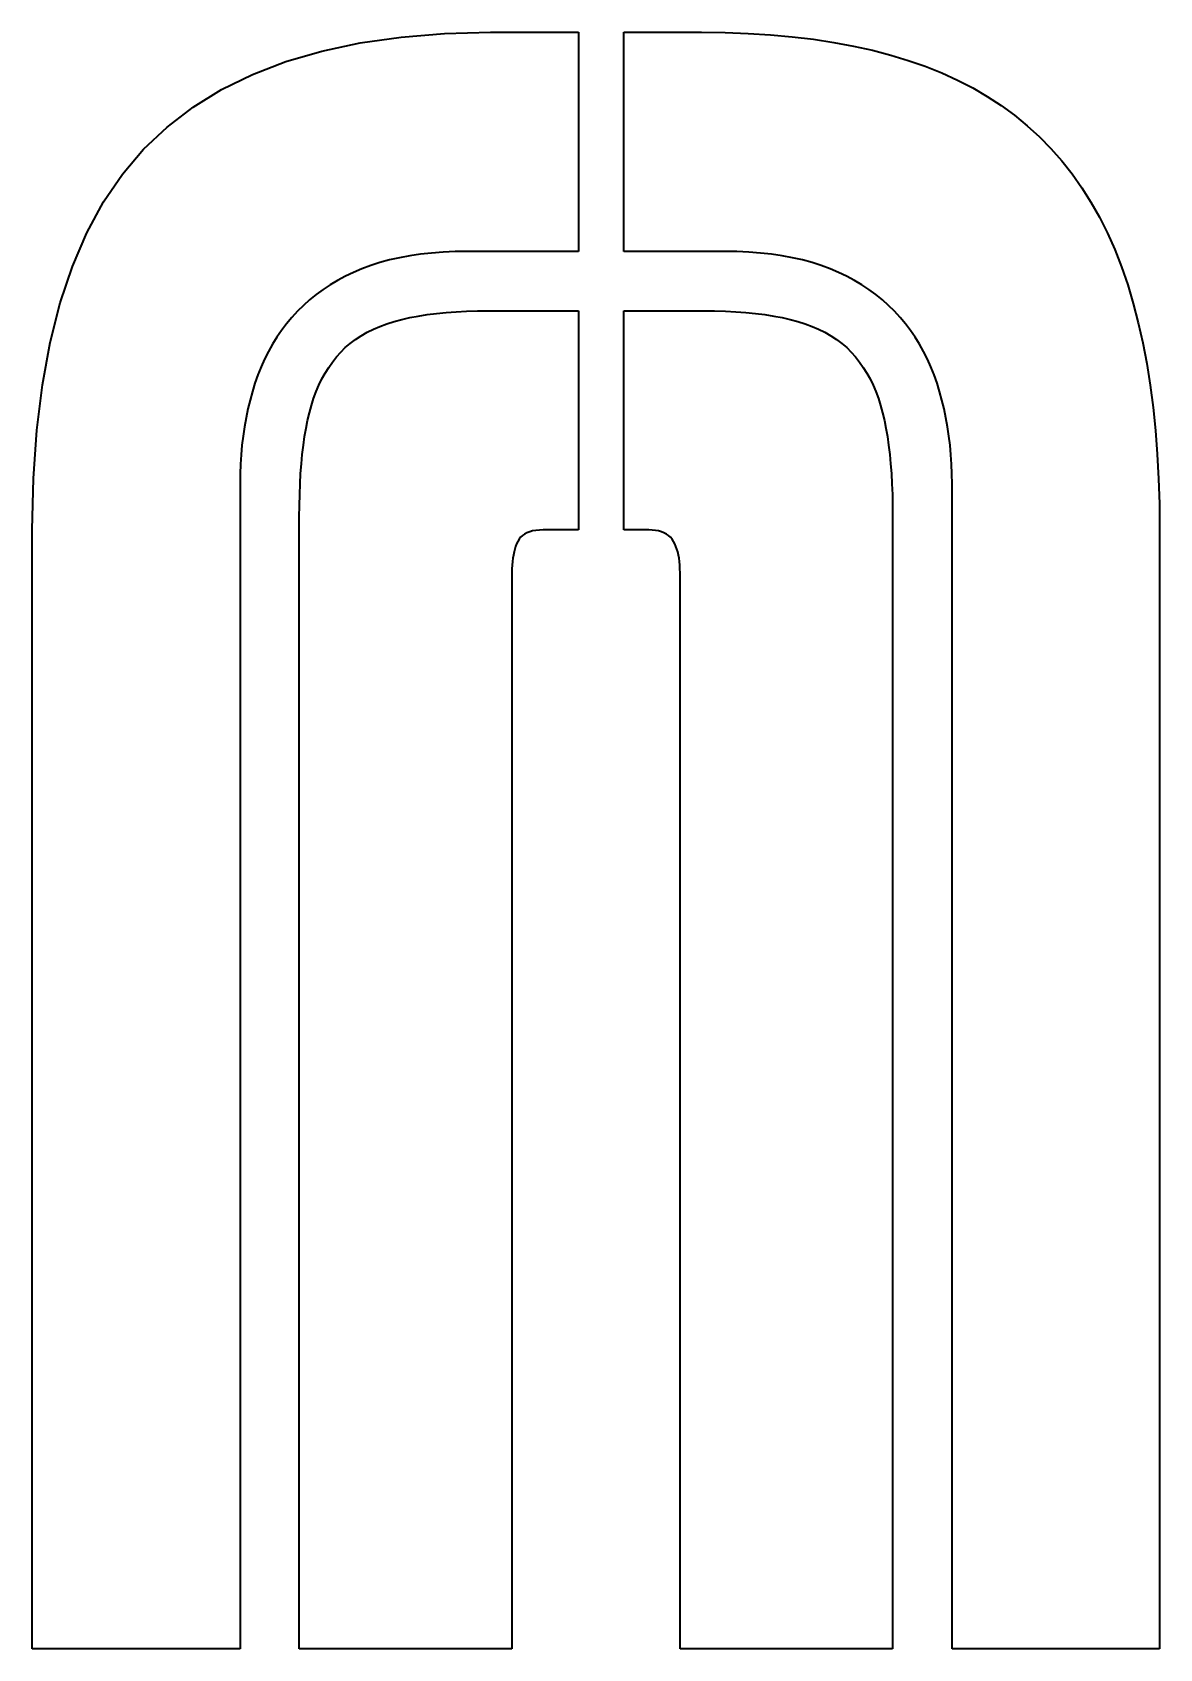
# Model space of a CAD drawing. Extents: x -138 to 979, y -42 to 1231.
# Drawn here: x 574.6 to 641.7, y 149.6 to 245.9 of the extents above; entities that cross this region are included whole.
import ezdxf

# ---------------------------------------------------------------- set-up
doc = ezdxf.new("R2010")
doc.units = 0

msp = doc.modelspace()

# ---------------------------------------------------------------- linework, layer by layer
at = {"color": 7, "lineweight": 35, "ltscale": 0.061496}
msp.add_line((594.146, 245.24), (596.581, 245.588), dxfattribs=at)
at = {"color": 7, "lineweight": 35, "ltscale": 0.064791}
msp.add_line((596.581, 245.588), (599.164, 245.797), dxfattribs=at)
at = {"color": 7, "lineweight": 35, "ltscale": 0.068307}
msp.add_line((599.164, 245.797), (601.896, 245.867), dxfattribs=at)
at = {"color": 7, "lineweight": 35, "ltscale": 0.130922}
msp.add_line((601.896, 245.867), (607.133, 245.867), dxfattribs=at)
at = {"color": 7, "lineweight": 35, "ltscale": 0.326155}
for p, q in [((607.133, 245.867), (607.133, 232.821)), ((609.833, 232.821), (609.833, 245.867)), ((607.133, 229.289), (607.133, 216.243)), ((609.833, 216.243), (609.833, 229.289))]:
    msp.add_line(p, q, dxfattribs=at)
at = {"color": 7, "lineweight": 35, "ltscale": 0.115472}
msp.add_line((609.833, 245.867), (614.452, 245.867), dxfattribs=at)
at = {"color": 7, "lineweight": 35, "ltscale": 0.035304}
msp.add_line((614.452, 245.867), (615.864, 245.85), dxfattribs=at)
at = {"color": 7, "lineweight": 35, "ltscale": 0.034317}
msp.add_line((615.864, 245.85), (617.235, 245.8), dxfattribs=at)
at = {"color": 7, "lineweight": 35, "ltscale": 0.033355}
msp.add_line((617.235, 245.8), (618.567, 245.717), dxfattribs=at)
at = {"color": 7, "lineweight": 35, "ltscale": 0.032416}
msp.add_line((618.567, 245.717), (619.858, 245.6), dxfattribs=at)
at = {"color": 7, "lineweight": 35, "ltscale": 0.031503}
msp.add_line((619.858, 245.6), (621.11, 245.45), dxfattribs=at)
at = {"color": 7, "lineweight": 35, "ltscale": 0.030619}
msp.add_line((621.11, 245.45), (622.321, 245.267), dxfattribs=at)
at = {"color": 7, "lineweight": 35, "ltscale": 0.055722}
msp.add_line((589.72, 244.126), (591.859, 244.753), dxfattribs=at)
at = {"color": 7, "lineweight": 35, "ltscale": 0.058461}
msp.add_line((591.859, 244.753), (594.146, 245.24), dxfattribs=at)
at = {"color": 7, "lineweight": 35, "ltscale": 0.029764}
msp.add_line((622.321, 245.267), (623.491, 245.05), dxfattribs=at)
at = {"color": 7, "lineweight": 35, "ltscale": 0.028949}
msp.add_line((623.491, 245.05), (624.622, 244.8), dxfattribs=at)
at = {"color": 7, "lineweight": 35, "ltscale": 0.028163}
msp.add_line((624.622, 244.8), (625.712, 244.516), dxfattribs=at)
at = {"color": 7, "lineweight": 35, "ltscale": 0.027422}
msp.add_line((625.712, 244.516), (626.762, 244.199), dxfattribs=at)
at = {"color": 7, "lineweight": 35, "ltscale": 0.053328}
msp.add_line((587.729, 243.36), (589.72, 244.126), dxfattribs=at)
at = {"color": 7, "lineweight": 35, "ltscale": 0.026786}
msp.add_line((626.762, 244.199), (627.774, 243.847), dxfattribs=at)
at = {"color": 7, "lineweight": 35, "ltscale": 0.026274}
msp.add_line((627.774, 243.847), (628.749, 243.456), dxfattribs=at)
at = {"color": 7, "lineweight": 35, "ltscale": 0.051326}
msp.add_line((585.887, 242.454), (587.729, 243.36), dxfattribs=at)
at = {"color": 7, "lineweight": 35, "ltscale": 0.025817}
msp.add_line((628.749, 243.456), (629.689, 243.027), dxfattribs=at)
at = {"color": 7, "lineweight": 35, "ltscale": 0.025418}
msp.add_line((629.689, 243.027), (630.592, 242.559), dxfattribs=at)
at = {"color": 7, "lineweight": 35, "ltscale": 0.025087}
msp.add_line((630.592, 242.559), (631.458, 242.054), dxfattribs=at)
at = {"color": 7, "lineweight": 35, "ltscale": 0.049767}
msp.add_line((584.192, 241.41), (585.887, 242.454), dxfattribs=at)
at = {"color": 7, "lineweight": 35, "ltscale": 0.024815}
msp.add_line((631.458, 242.054), (632.289, 241.51), dxfattribs=at)
at = {"color": 7, "lineweight": 35, "ltscale": 0.048692}
msp.add_line((582.646, 240.226), (584.192, 241.41), dxfattribs=at)
at = {"color": 7, "lineweight": 35, "ltscale": 0.024615}
msp.add_line((632.289, 241.51), (633.083, 240.928), dxfattribs=at)
at = {"color": 7, "lineweight": 35, "ltscale": 0.024482}
msp.add_line((633.083, 240.928), (633.84, 240.307), dxfattribs=at)
at = {"color": 7, "lineweight": 35, "ltscale": 0.048128}
msp.add_line((581.248, 238.902), (582.646, 240.226), dxfattribs=at)
at = {"color": 7, "lineweight": 35, "ltscale": 0.024424}
msp.add_line((633.84, 240.307), (634.562, 239.648), dxfattribs=at)
at = {"color": 7, "lineweight": 35, "ltscale": 0.024433}
msp.add_line((634.562, 239.648), (635.247, 238.951), dxfattribs=at)
at = {"color": 7, "lineweight": 35, "ltscale": 0.048564}
msp.add_line((579.99, 237.422), (581.248, 238.902), dxfattribs=at)
at = {"color": 7, "lineweight": 35, "ltscale": 0.024552}
msp.add_line((635.247, 238.951), (635.896, 238.215), dxfattribs=at)
at = {"color": 7, "lineweight": 35, "ltscale": 0.024775}
msp.add_line((635.896, 238.215), (636.511, 237.437), dxfattribs=at)
at = {"color": 7, "lineweight": 35, "ltscale": 0.050034}
msp.add_line((578.864, 235.767), (579.99, 237.422), dxfattribs=at)
at = {"color": 7, "lineweight": 35, "ltscale": 0.025072}
msp.add_line((636.511, 237.437), (637.089, 236.618), dxfattribs=at)
at = {"color": 7, "lineweight": 35, "ltscale": 0.052042}
msp.add_line((577.871, 233.938), (578.864, 235.767), dxfattribs=at)
at = {"color": 7, "lineweight": 35, "ltscale": 0.025437}
msp.add_line((637.089, 236.618), (637.633, 235.758), dxfattribs=at)
at = {"color": 7, "lineweight": 35, "ltscale": 0.025871}
msp.add_line((637.633, 235.758), (638.141, 234.856), dxfattribs=at)
at = {"color": 7, "lineweight": 35, "ltscale": 0.026366}
msp.add_line((638.141, 234.856), (638.614, 233.913), dxfattribs=at)
at = {"color": 7, "lineweight": 35, "ltscale": 0.054526}
msp.add_line((577.01, 231.934), (577.871, 233.938), dxfattribs=at)
at = {"color": 7, "lineweight": 35, "ltscale": 0.026917}
msp.add_line((638.614, 233.913), (639.051, 232.93), dxfattribs=at)
at = {"color": 7, "lineweight": 35, "ltscale": 0.027529}
msp.add_line((639.051, 232.93), (639.453, 231.905), dxfattribs=at)
at = {"color": 7, "lineweight": 35, "ltscale": 0.057427}
msp.add_line((576.282, 229.755), (577.01, 231.934), dxfattribs=at)
at = {"color": 7, "lineweight": 35, "ltscale": 0.013933}
for p, q in [((594.767, 231.986), (594.245, 231.791)), ((622.103, 231.791), (621.581, 231.986))]:
    msp.add_line(p, q, dxfattribs=at)
at = {"color": 7, "lineweight": 35, "ltscale": 0.014318}
for p, q in [((595.312, 232.162), (594.767, 231.986)), ((621.581, 231.986), (621.036, 232.162))]:
    msp.add_line(p, q, dxfattribs=at)
at = {"color": 7, "lineweight": 35, "ltscale": 0.014741}
for p, q in [((595.881, 232.316), (595.312, 232.162)), ((621.036, 232.162), (620.467, 232.316))]:
    msp.add_line(p, q, dxfattribs=at)
at = {"color": 7, "lineweight": 35, "ltscale": 0.015185}
for p, q in [((596.473, 232.45), (595.881, 232.316)), ((620.467, 232.316), (619.874, 232.45))]:
    msp.add_line(p, q, dxfattribs=at)
at = {"color": 7, "lineweight": 35, "ltscale": 0.015659}
msp.add_line((597.089, 232.563), (596.473, 232.45), dxfattribs=at)
at = {"color": 7, "lineweight": 35, "ltscale": 0.016155}
msp.add_line((597.729, 232.656), (597.089, 232.563), dxfattribs=at)
at = {"color": 7, "lineweight": 35, "ltscale": 0.016675}
for p, q in [((598.392, 232.728), (597.729, 232.656)), ((618.619, 232.656), (617.956, 232.728))]:
    msp.add_line(p, q, dxfattribs=at)
at = {"color": 7, "lineweight": 35, "ltscale": 0.017214}
msp.add_line((599.079, 232.78), (598.392, 232.728), dxfattribs=at)
at = {"color": 7, "lineweight": 35, "ltscale": 0.01777}
msp.add_line((599.789, 232.81), (599.079, 232.78), dxfattribs=at)
at = {"color": 7, "lineweight": 35, "ltscale": 0.018346}
for p, q in [((600.523, 232.821), (599.789, 232.81)), ((616.559, 232.81), (615.825, 232.821))]:
    msp.add_line(p, q, dxfattribs=at)
at = {"color": 7, "lineweight": 35, "ltscale": 0.165254}
msp.add_line((607.133, 232.821), (600.523, 232.821), dxfattribs=at)
at = {"color": 7, "lineweight": 35, "ltscale": 0.149805}
msp.add_line((615.825, 232.821), (609.833, 232.821), dxfattribs=at)
at = {"color": 7, "lineweight": 35, "ltscale": 0.017769}
msp.add_line((617.269, 232.78), (616.559, 232.81), dxfattribs=at)
at = {"color": 7, "lineweight": 35, "ltscale": 0.017216}
msp.add_line((617.956, 232.728), (617.269, 232.78), dxfattribs=at)
at = {"color": 7, "lineweight": 35, "ltscale": 0.016154}
msp.add_line((619.258, 232.563), (618.619, 232.656), dxfattribs=at)
at = {"color": 7, "lineweight": 35, "ltscale": 0.01566}
msp.add_line((619.874, 232.45), (619.258, 232.563), dxfattribs=at)
at = {"color": 7, "lineweight": 35, "ltscale": 0.012938}
msp.add_line((592.798, 231.098), (592.354, 230.833), dxfattribs=at)
at = {"color": 7, "lineweight": 35, "ltscale": 0.013137}
msp.add_line((593.262, 231.345), (592.798, 231.098), dxfattribs=at)
at = {"color": 7, "lineweight": 35, "ltscale": 0.013365}
msp.add_line((593.744, 231.576), (593.262, 231.345), dxfattribs=at)
at = {"color": 7, "lineweight": 35, "ltscale": 0.013619}
msp.add_line((594.245, 231.791), (593.744, 231.576), dxfattribs=at)
at = {"color": 7, "lineweight": 35, "ltscale": 0.013617}
msp.add_line((622.604, 231.576), (622.103, 231.791), dxfattribs=at)
at = {"color": 7, "lineweight": 35, "ltscale": 0.013366}
msp.add_line((623.086, 231.345), (622.604, 231.576), dxfattribs=at)
at = {"color": 7, "lineweight": 35, "ltscale": 0.01314}
msp.add_line((623.549, 231.098), (623.086, 231.345), dxfattribs=at)
at = {"color": 7, "lineweight": 35, "ltscale": 0.012936}
msp.add_line((623.994, 230.833), (623.549, 231.098), dxfattribs=at)
at = {"color": 7, "lineweight": 35, "ltscale": 0.02819}
msp.add_line((639.453, 231.905), (639.82, 230.838), dxfattribs=at)
at = {"color": 7, "lineweight": 35, "ltscale": 0.012504}
for p, q in [((591.52, 230.255), (591.131, 229.94)), ((625.217, 229.94), (624.828, 230.255))]:
    msp.add_line(p, q, dxfattribs=at)
at = {"color": 7, "lineweight": 35, "ltscale": 0.012618}
msp.add_line((591.927, 230.552), (591.52, 230.255), dxfattribs=at)
at = {"color": 7, "lineweight": 35, "ltscale": 0.012763}
for p, q in [((592.354, 230.833), (591.927, 230.552)), ((624.42, 230.552), (623.994, 230.833))]:
    msp.add_line(p, q, dxfattribs=at)
at = {"color": 7, "lineweight": 35, "ltscale": 0.012616}
msp.add_line((624.828, 230.255), (624.42, 230.552), dxfattribs=at)
at = {"color": 7, "lineweight": 35, "ltscale": 0.028901}
msp.add_line((639.82, 230.838), (640.152, 229.731), dxfattribs=at)
at = {"color": 7, "lineweight": 35, "ltscale": 0.060688}
msp.add_line((575.686, 227.402), (576.282, 229.755), dxfattribs=at)
at = {"color": 7, "lineweight": 35, "ltscale": 0.012342}
for p, q in [((590.409, 229.261), (590.076, 228.897)), ((626.272, 228.897), (625.939, 229.261))]:
    msp.add_line(p, q, dxfattribs=at)
at = {"color": 7, "lineweight": 35, "ltscale": 0.012364}
for p, q in [((590.761, 229.609), (590.409, 229.261)), ((625.939, 229.261), (625.587, 229.609))]:
    msp.add_line(p, q, dxfattribs=at)
at = {"color": 7, "lineweight": 35, "ltscale": 0.012417}
msp.add_line((591.131, 229.94), (590.761, 229.609), dxfattribs=at)
at = {"color": 7, "lineweight": 35, "ltscale": 0.013342}
for p, q in [((597.592, 228.977), (598.119, 229.06)), ((618.228, 229.06), (618.755, 228.977))]:
    msp.add_line(p, q, dxfattribs=at)
at = {"color": 7, "lineweight": 35, "ltscale": 0.013906}
for p, q in [((598.119, 229.06), (598.671, 229.13)), ((617.676, 229.13), (618.228, 229.06))]:
    msp.add_line(p, q, dxfattribs=at)
at = {"color": 7, "lineweight": 35, "ltscale": 0.014479}
msp.add_line((598.671, 229.13), (599.247, 229.187), dxfattribs=at)
at = {"color": 7, "lineweight": 35, "ltscale": 0.015061}
msp.add_line((599.247, 229.187), (599.848, 229.232), dxfattribs=at)
at = {"color": 7, "lineweight": 35, "ltscale": 0.015653}
msp.add_line((599.848, 229.232), (600.474, 229.264), dxfattribs=at)
at = {"color": 7, "lineweight": 35, "ltscale": 0.016255}
for p, q in [((600.474, 229.264), (601.123, 229.283)), ((615.224, 229.283), (615.874, 229.264))]:
    msp.add_line(p, q, dxfattribs=at)
at = {"color": 7, "lineweight": 35, "ltscale": 0.01686}
for p, q in [((601.123, 229.283), (601.798, 229.289)), ((614.55, 229.289), (615.224, 229.283))]:
    msp.add_line(p, q, dxfattribs=at)
at = {"color": 7, "lineweight": 35, "ltscale": 0.133374}
msp.add_line((601.798, 229.289), (607.133, 229.289), dxfattribs=at)
at = {"color": 7, "lineweight": 35, "ltscale": 0.117924}
msp.add_line((609.833, 229.289), (614.55, 229.289), dxfattribs=at)
at = {"color": 7, "lineweight": 35, "ltscale": 0.01565}
msp.add_line((615.874, 229.264), (616.499, 229.232), dxfattribs=at)
at = {"color": 7, "lineweight": 35, "ltscale": 0.015062}
msp.add_line((616.499, 229.232), (617.1, 229.187), dxfattribs=at)
at = {"color": 7, "lineweight": 35, "ltscale": 0.01448}
msp.add_line((617.1, 229.187), (617.676, 229.13), dxfattribs=at)
at = {"color": 7, "lineweight": 35, "ltscale": 0.012418}
msp.add_line((625.587, 229.609), (625.217, 229.94), dxfattribs=at)
at = {"color": 7, "lineweight": 35, "ltscale": 0.029703}
msp.add_line((640.152, 229.731), (640.45, 228.581), dxfattribs=at)
at = {"color": 7, "lineweight": 35, "ltscale": 0.012346}
for p, q in [((589.464, 228.124), (589.184, 227.717)), ((627.163, 227.717), (626.884, 228.124))]:
    msp.add_line(p, q, dxfattribs=at)
at = {"color": 7, "lineweight": 35, "ltscale": 0.012325}
for p, q in [((589.761, 228.517), (589.464, 228.124)), ((626.884, 228.124), (626.587, 228.517))]:
    msp.add_line(p, q, dxfattribs=at)
at = {"color": 7, "lineweight": 35, "ltscale": 0.012331}
for p, q in [((590.076, 228.897), (589.761, 228.517)), ((626.587, 228.517), (626.272, 228.897))]:
    msp.add_line(p, q, dxfattribs=at)
at = {"color": 7, "lineweight": 35, "ltscale": 0.010413}
msp.add_line((594.549, 228.008), (594.922, 228.194), dxfattribs=at)
at = {"color": 7, "lineweight": 35, "ltscale": 0.010684}
msp.add_line((594.922, 228.194), (595.314, 228.363), dxfattribs=at)
at = {"color": 7, "lineweight": 35, "ltscale": 0.010981}
msp.add_line((595.314, 228.363), (595.726, 228.516), dxfattribs=at)
at = {"color": 7, "lineweight": 35, "ltscale": 0.011313}
msp.add_line((595.726, 228.516), (596.158, 228.652), dxfattribs=at)
at = {"color": 7, "lineweight": 35, "ltscale": 0.01174}
msp.add_line((596.158, 228.652), (596.611, 228.773), dxfattribs=at)
at = {"color": 7, "lineweight": 35, "ltscale": 0.012257}
msp.add_line((596.611, 228.773), (597.089, 228.881), dxfattribs=at)
at = {"color": 7, "lineweight": 35, "ltscale": 0.012793}
msp.add_line((597.089, 228.881), (597.592, 228.977), dxfattribs=at)
at = {"color": 7, "lineweight": 35, "ltscale": 0.012791}
msp.add_line((618.755, 228.977), (619.258, 228.881), dxfattribs=at)
at = {"color": 7, "lineweight": 35, "ltscale": 0.01226}
msp.add_line((619.258, 228.881), (619.736, 228.773), dxfattribs=at)
at = {"color": 7, "lineweight": 35, "ltscale": 0.011739}
msp.add_line((619.736, 228.773), (620.19, 228.652), dxfattribs=at)
at = {"color": 7, "lineweight": 35, "ltscale": 0.01131}
msp.add_line((620.19, 228.652), (620.622, 228.516), dxfattribs=at)
at = {"color": 7, "lineweight": 35, "ltscale": 0.010984}
msp.add_line((620.622, 228.516), (621.034, 228.363), dxfattribs=at)
at = {"color": 7, "lineweight": 35, "ltscale": 0.010685}
msp.add_line((621.034, 228.363), (621.426, 228.194), dxfattribs=at)
at = {"color": 7, "lineweight": 35, "ltscale": 0.010411}
msp.add_line((621.426, 228.194), (621.799, 228.008), dxfattribs=at)
at = {"color": 7, "lineweight": 35, "ltscale": 0.030593}
msp.add_line((640.45, 228.581), (640.717, 227.386), dxfattribs=at)
at = {"color": 7, "lineweight": 35, "ltscale": 0.064249}
msp.add_line((575.222, 224.874), (575.686, 227.402), dxfattribs=at)
at = {"color": 7, "lineweight": 35, "ltscale": 0.012462}
for p, q in [((588.922, 227.296), (588.678, 226.862)), ((627.669, 226.862), (627.425, 227.296))]:
    msp.add_line(p, q, dxfattribs=at)
at = {"color": 7, "lineweight": 35, "ltscale": 0.012391}
msp.add_line((589.184, 227.717), (588.922, 227.296), dxfattribs=at)
at = {"color": 7, "lineweight": 35, "ltscale": 0.009696}
msp.add_line((593.254, 227.098), (593.548, 227.351), dxfattribs=at)
at = {"color": 7, "lineweight": 35, "ltscale": 0.009815}
msp.add_line((593.548, 227.351), (593.862, 227.587), dxfattribs=at)
at = {"color": 7, "lineweight": 35, "ltscale": 0.009978}
msp.add_line((593.862, 227.587), (594.196, 227.806), dxfattribs=at)
at = {"color": 7, "lineweight": 35, "ltscale": 0.010178}
for p, q in [((594.196, 227.806), (594.549, 228.008)), ((621.799, 228.008), (622.152, 227.806))]:
    msp.add_line(p, q, dxfattribs=at)
at = {"color": 7, "lineweight": 35, "ltscale": 0.009976}
msp.add_line((622.152, 227.806), (622.485, 227.587), dxfattribs=at)
at = {"color": 7, "lineweight": 35, "ltscale": 0.009817}
msp.add_line((622.485, 227.587), (622.799, 227.351), dxfattribs=at)
at = {"color": 7, "lineweight": 35, "ltscale": 0.009694}
msp.add_line((622.799, 227.351), (623.093, 227.098), dxfattribs=at)
at = {"color": 7, "lineweight": 35, "ltscale": 0.01239}
msp.add_line((627.425, 227.296), (627.163, 227.717), dxfattribs=at)
at = {"color": 7, "lineweight": 35, "ltscale": 0.031516}
msp.add_line((640.717, 227.386), (640.952, 226.148), dxfattribs=at)
at = {"color": 7, "lineweight": 35, "ltscale": 0.012677}
for p, q in [((588.451, 226.413), (588.243, 225.951)), ((628.105, 225.951), (627.896, 226.413))]:
    msp.add_line(p, q, dxfattribs=at)
at = {"color": 7, "lineweight": 35, "ltscale": 0.012558}
for p, q in [((588.678, 226.862), (588.451, 226.413)), ((627.896, 226.413), (627.669, 226.862))]:
    msp.add_line(p, q, dxfattribs=at)
at = {"color": 7, "lineweight": 35, "ltscale": 0.009739}
for p, q in [((592.263, 225.921), (592.486, 226.24)), ((623.861, 226.24), (624.084, 225.921))]:
    msp.add_line(p, q, dxfattribs=at)
at = {"color": 7, "lineweight": 35, "ltscale": 0.009623}
for p, q in [((592.486, 226.24), (592.724, 226.543)), ((623.623, 226.543), (623.861, 226.24))]:
    msp.add_line(p, q, dxfattribs=at)
at = {"color": 7, "lineweight": 35, "ltscale": 0.009579}
for p, q in [((592.724, 226.543), (592.979, 226.829)), ((623.368, 226.829), (623.623, 226.543))]:
    msp.add_line(p, q, dxfattribs=at)
at = {"color": 7, "lineweight": 35, "ltscale": 0.009616}
msp.add_line((592.979, 226.829), (593.254, 227.098), dxfattribs=at)
at = {"color": 7, "lineweight": 35, "ltscale": 0.009617}
msp.add_line((623.093, 227.098), (623.368, 226.829), dxfattribs=at)
at = {"color": 7, "lineweight": 35, "ltscale": 0.032467}
msp.add_line((640.952, 226.148), (641.156, 224.865), dxfattribs=at)
at = {"color": 7, "lineweight": 35, "ltscale": 0.012985}
msp.add_line((588.051, 225.476), (587.878, 224.986), dxfattribs=at)
at = {"color": 7, "lineweight": 35, "ltscale": 0.012819}
for p, q in [((588.243, 225.951), (588.051, 225.476)), ((628.296, 225.476), (628.105, 225.951))]:
    msp.add_line(p, q, dxfattribs=at)
at = {"color": 7, "lineweight": 35, "ltscale": 0.010261}
for p, q in [((591.682, 224.863), (591.861, 225.232)), ((624.486, 225.232), (624.665, 224.863))]:
    msp.add_line(p, q, dxfattribs=at)
at = {"color": 7, "lineweight": 35, "ltscale": 0.010057}
msp.add_line((591.861, 225.232), (592.055, 225.585), dxfattribs=at)
at = {"color": 7, "lineweight": 35, "ltscale": 0.009885}
msp.add_line((592.055, 225.585), (592.263, 225.921), dxfattribs=at)
at = {"color": 7, "lineweight": 35, "ltscale": 0.009884}
msp.add_line((624.084, 225.921), (624.293, 225.585), dxfattribs=at)
at = {"color": 7, "lineweight": 35, "ltscale": 0.010059}
msp.add_line((624.293, 225.585), (624.486, 225.232), dxfattribs=at)
at = {"color": 7, "lineweight": 35, "ltscale": 0.012984}
msp.add_line((628.47, 224.986), (628.296, 225.476), dxfattribs=at)
at = {"color": 7, "lineweight": 35, "ltscale": 0.068067}
msp.add_line((574.891, 222.172), (575.222, 224.874), dxfattribs=at)
at = {"color": 7, "lineweight": 35, "ltscale": 0.013316}
msp.add_line((587.722, 224.483), (587.582, 223.969), dxfattribs=at)
at = {"color": 7, "lineweight": 35, "ltscale": 0.013171}
msp.add_line((587.878, 224.986), (587.722, 224.483), dxfattribs=at)
at = {"color": 7, "lineweight": 35, "ltscale": 0.010739}
for p, q in [((591.368, 224.074), (591.518, 224.477)), ((624.83, 224.477), (624.979, 224.074))]:
    msp.add_line(p, q, dxfattribs=at)
at = {"color": 7, "lineweight": 35, "ltscale": 0.010488}
for p, q in [((591.518, 224.477), (591.682, 224.863)), ((624.665, 224.863), (624.83, 224.477))]:
    msp.add_line(p, q, dxfattribs=at)
at = {"color": 7, "lineweight": 35, "ltscale": 0.013172}
msp.add_line((628.626, 224.483), (628.47, 224.986), dxfattribs=at)
at = {"color": 7, "lineweight": 35, "ltscale": 0.013315}
msp.add_line((628.766, 223.969), (628.626, 224.483), dxfattribs=at)
at = {"color": 7, "lineweight": 35, "ltscale": 0.033446}
msp.add_line((641.156, 224.865), (641.329, 223.539), dxfattribs=at)
at = {"color": 7, "lineweight": 35, "ltscale": 0.013527}
msp.add_line((587.457, 223.447), (587.346, 222.917), dxfattribs=at)
at = {"color": 7, "lineweight": 35, "ltscale": 0.013416}
for p, q in [((587.582, 223.969), (587.457, 223.447)), ((628.891, 223.447), (628.766, 223.969))]:
    msp.add_line(p, q, dxfattribs=at)
at = {"color": 7, "lineweight": 35, "ltscale": 0.011305}
msp.add_line((591.113, 223.219), (591.233, 223.655), dxfattribs=at)
at = {"color": 7, "lineweight": 35, "ltscale": 0.011013}
for p, q in [((591.233, 223.655), (591.368, 224.074)), ((624.979, 224.074), (625.114, 223.655))]:
    msp.add_line(p, q, dxfattribs=at)
at = {"color": 7, "lineweight": 35, "ltscale": 0.011307}
msp.add_line((625.114, 223.655), (625.234, 223.219), dxfattribs=at)
at = {"color": 7, "lineweight": 35, "ltscale": 0.013528}
msp.add_line((629.001, 222.917), (628.891, 223.447), dxfattribs=at)
at = {"color": 7, "lineweight": 35, "ltscale": 0.034453}
msp.add_line((641.329, 223.539), (641.47, 222.168), dxfattribs=at)
at = {"color": 7, "lineweight": 35, "ltscale": 0.013783}
for p, q in [((587.251, 222.38), (587.17, 221.834)), ((629.178, 221.834), (629.097, 222.38))]:
    msp.add_line(p, q, dxfattribs=at)
at = {"color": 7, "lineweight": 35, "ltscale": 0.013649}
for p, q in [((587.346, 222.917), (587.251, 222.38)), ((629.097, 222.38), (629.001, 222.917))]:
    msp.add_line(p, q, dxfattribs=at)
at = {"color": 7, "lineweight": 35, "ltscale": 0.012546}
for p, q in [((590.831, 221.799), (590.914, 222.294)), ((625.433, 222.294), (625.516, 221.799))]:
    msp.add_line(p, q, dxfattribs=at)
at = {"color": 7, "lineweight": 35, "ltscale": 0.012036}
msp.add_line((590.914, 222.294), (591.008, 222.766), dxfattribs=at)
at = {"color": 7, "lineweight": 35, "ltscale": 0.011621}
msp.add_line((591.008, 222.766), (591.113, 223.219), dxfattribs=at)
at = {"color": 7, "lineweight": 35, "ltscale": 0.011619}
msp.add_line((625.234, 223.219), (625.34, 222.766), dxfattribs=at)
at = {"color": 7, "lineweight": 35, "ltscale": 0.012037}
msp.add_line((625.34, 222.766), (625.433, 222.294), dxfattribs=at)
at = {"color": 7, "lineweight": 35, "ltscale": 0.072097}
msp.add_line((574.693, 219.295), (574.891, 222.172), dxfattribs=at)
at = {"color": 7, "lineweight": 35, "ltscale": 0.013929}
for p, q in [((587.17, 221.834), (587.104, 221.281)), ((629.244, 221.281), (629.178, 221.834))]:
    msp.add_line(p, q, dxfattribs=at)
at = {"color": 7, "lineweight": 35, "ltscale": 0.013065}
for p, q in [((590.758, 221.282), (590.831, 221.799)), ((625.516, 221.799), (625.59, 221.282))]:
    msp.add_line(p, q, dxfattribs=at)
at = {"color": 7, "lineweight": 35, "ltscale": 0.035481}
msp.add_line((641.47, 222.168), (641.58, 220.753), dxfattribs=at)
at = {"color": 7, "lineweight": 35, "ltscale": 0.014254}
for p, q in [((587.052, 220.72), (587.015, 220.151)), ((629.332, 220.151), (629.295, 220.72))]:
    msp.add_line(p, q, dxfattribs=at)
at = {"color": 7, "lineweight": 35, "ltscale": 0.014086}
for p, q in [((587.104, 221.281), (587.052, 220.72)), ((629.295, 220.72), (629.244, 221.281))]:
    msp.add_line(p, q, dxfattribs=at)
at = {"color": 7, "lineweight": 35, "ltscale": 0.014128}
for p, q in [((590.64, 220.179), (590.694, 220.742)), ((625.654, 220.742), (625.708, 220.179))]:
    msp.add_line(p, q, dxfattribs=at)
at = {"color": 7, "lineweight": 35, "ltscale": 0.013595}
for p, q in [((590.694, 220.742), (590.758, 221.282)), ((625.59, 221.282), (625.654, 220.742))]:
    msp.add_line(p, q, dxfattribs=at)
at = {"color": 7, "lineweight": 35, "ltscale": 0.03653}
msp.add_line((641.58, 220.753), (641.658, 219.294), dxfattribs=at)
at = {"color": 7, "lineweight": 35, "ltscale": 0.014616}
for p, q in [((586.993, 219.574), (586.986, 218.99)), ((629.362, 218.99), (629.354, 219.574))]:
    msp.add_line(p, q, dxfattribs=at)
at = {"color": 7, "lineweight": 35, "ltscale": 0.01443}
for p, q in [((587.015, 220.151), (586.993, 219.574)), ((629.354, 219.574), (629.332, 220.151))]:
    msp.add_line(p, q, dxfattribs=at)
at = {"color": 7, "lineweight": 35, "ltscale": 0.015216}
for p, q in [((590.561, 218.986), (590.596, 219.594)), ((625.752, 219.594), (625.786, 218.986))]:
    msp.add_line(p, q, dxfattribs=at)
at = {"color": 7, "lineweight": 35, "ltscale": 0.014669}
for p, q in [((590.596, 219.594), (590.64, 220.179)), ((625.708, 220.179), (625.752, 219.594))]:
    msp.add_line(p, q, dxfattribs=at)
at = {"color": 7, "lineweight": 35, "ltscale": 0.076309}
msp.add_line((574.626, 216.243), (574.693, 219.295), dxfattribs=at)
at = {"color": 7, "lineweight": 35}
for p, q in [((586.986, 218.99), (586.986, 149.639)), ((629.362, 149.639), (629.362, 218.99)), ((590.517, 149.639), (590.517, 217.028)), ((625.83, 217.028), (625.83, 149.639)), ((574.626, 149.639), (574.626, 216.243)), ((641.721, 216.243), (641.721, 149.639)), ((603.171, 213.693), (603.171, 149.639)), ((613.176, 149.639), (613.176, 213.693))]:
    msp.add_line(p, q, dxfattribs=at)
at = {"color": 7, "lineweight": 35, "ltscale": 0.015768}
for p, q in [((590.537, 218.356), (590.561, 218.986)), ((625.786, 218.986), (625.811, 218.356))]:
    msp.add_line(p, q, dxfattribs=at)
at = {"color": 7, "lineweight": 35, "ltscale": 0.037599}
msp.add_line((641.658, 219.294), (641.706, 217.791), dxfattribs=at)
at = {"color": 7, "lineweight": 35, "ltscale": 0.016884}
for p, q in [((590.517, 217.028), (590.522, 217.703)), ((625.825, 217.703), (625.83, 217.028))]:
    msp.add_line(p, q, dxfattribs=at)
at = {"color": 7, "lineweight": 35, "ltscale": 0.016325}
for p, q in [((590.522, 217.703), (590.537, 218.356)), ((625.811, 218.356), (625.825, 217.703))]:
    msp.add_line(p, q, dxfattribs=at)
at = {"color": 7, "lineweight": 35, "ltscale": 0.038688}
msp.add_line((641.706, 217.791), (641.721, 216.243), dxfattribs=at)
at = {"color": 7, "lineweight": 35, "ltscale": 0.003911}
msp.add_line((603.514, 215.557), (603.449, 215.414), dxfattribs=at)
at = {"color": 7, "lineweight": 35, "ltscale": 0.003788}
msp.add_line((603.591, 215.687), (603.514, 215.557), dxfattribs=at)
at = {"color": 7, "lineweight": 35, "ltscale": 0.003741}
msp.add_line((603.685, 215.804), (603.591, 215.687), dxfattribs=at)
at = {"color": 7, "lineweight": 35, "ltscale": 0.003774}
msp.add_line((603.795, 215.907), (603.685, 215.804), dxfattribs=at)
at = {"color": 7, "lineweight": 35, "ltscale": 0.003881}
msp.add_line((603.922, 215.996), (603.795, 215.907), dxfattribs=at)
at = {"color": 7, "lineweight": 35, "ltscale": 0.004059}
msp.add_line((604.066, 216.072), (603.922, 215.996), dxfattribs=at)
at = {"color": 7, "lineweight": 35, "ltscale": 0.004296}
msp.add_line((604.227, 216.133), (604.066, 216.072), dxfattribs=at)
at = {"color": 7, "lineweight": 35, "ltscale": 0.004587}
msp.add_line((604.404, 216.181), (604.227, 216.133), dxfattribs=at)
at = {"color": 7, "lineweight": 35, "ltscale": 0.004917}
msp.add_line((604.597, 216.216), (604.404, 216.181), dxfattribs=at)
at = {"color": 7, "lineweight": 35, "ltscale": 0.005286}
msp.add_line((604.808, 216.236), (604.597, 216.216), dxfattribs=at)
at = {"color": 7, "lineweight": 35, "ltscale": 0.00568}
msp.add_line((605.035, 216.243), (604.808, 216.236), dxfattribs=at)
at = {"color": 7, "lineweight": 35, "ltscale": 0.052448}
msp.add_line((607.133, 216.243), (605.035, 216.243), dxfattribs=at)
at = {"color": 7, "lineweight": 35, "ltscale": 0.036998}
msp.add_line((611.313, 216.243), (609.833, 216.243), dxfattribs=at)
at = {"color": 7, "lineweight": 35, "ltscale": 0.005226}
msp.add_line((611.522, 216.236), (611.313, 216.243), dxfattribs=at)
at = {"color": 7, "lineweight": 35, "ltscale": 0.00491}
msp.add_line((611.717, 216.216), (611.522, 216.236), dxfattribs=at)
at = {"color": 7, "lineweight": 35, "ltscale": 0.004616}
msp.add_line((611.898, 216.181), (611.717, 216.216), dxfattribs=at)
at = {"color": 7, "lineweight": 35, "ltscale": 0.004363}
msp.add_line((612.066, 216.133), (611.898, 216.181), dxfattribs=at)
at = {"color": 7, "lineweight": 35, "ltscale": 0.004149}
msp.add_line((612.22, 216.072), (612.066, 216.133), dxfattribs=at)
at = {"color": 7, "lineweight": 35, "ltscale": 0.003982}
msp.add_line((612.36, 215.996), (612.22, 216.072), dxfattribs=at)
at = {"color": 7, "lineweight": 35, "ltscale": 0.003871}
msp.add_line((612.487, 215.907), (612.36, 215.996), dxfattribs=at)
at = {"color": 7, "lineweight": 35, "ltscale": 0.003819}
msp.add_line((612.6, 215.804), (612.487, 215.907), dxfattribs=at)
at = {"color": 7, "lineweight": 35, "ltscale": 0.003828}
msp.add_line((612.699, 215.687), (612.6, 215.804), dxfattribs=at)
at = {"color": 7, "lineweight": 35, "ltscale": 0.003897}
msp.add_line((612.784, 215.557), (612.699, 215.687), dxfattribs=at)
at = {"color": 7, "lineweight": 35, "ltscale": 0.004014}
msp.add_line((612.859, 215.414), (612.784, 215.557), dxfattribs=at)
at = {"color": 7, "lineweight": 35, "ltscale": 0.004844}
msp.add_line((603.257, 214.747), (603.226, 214.556), dxfattribs=at)
at = {"color": 7, "lineweight": 35, "ltscale": 0.004635}
msp.add_line((603.295, 214.929), (603.257, 214.747), dxfattribs=at)
at = {"color": 7, "lineweight": 35, "ltscale": 0.004434}
msp.add_line((603.339, 215.1), (603.295, 214.929), dxfattribs=at)
at = {"color": 7, "lineweight": 35, "ltscale": 0.004247}
msp.add_line((603.391, 215.262), (603.339, 215.1), dxfattribs=at)
at = {"color": 7, "lineweight": 35, "ltscale": 0.004071}
msp.add_line((603.449, 215.414), (603.391, 215.262), dxfattribs=at)
at = {"color": 7, "lineweight": 35, "ltscale": 0.004151}
msp.add_line((612.925, 215.262), (612.859, 215.414), dxfattribs=at)
at = {"color": 7, "lineweight": 35, "ltscale": 0.004306}
msp.add_line((612.984, 215.1), (612.925, 215.262), dxfattribs=at)
at = {"color": 7, "lineweight": 35, "ltscale": 0.004476}
msp.add_line((613.035, 214.929), (612.984, 215.1), dxfattribs=at)
at = {"color": 7, "lineweight": 35, "ltscale": 0.004664}
msp.add_line((613.078, 214.747), (613.035, 214.929), dxfattribs=at)
at = {"color": 7, "lineweight": 35, "ltscale": 0.004863}
msp.add_line((613.114, 214.556), (613.078, 214.747), dxfattribs=at)
at = {"color": 7, "lineweight": 35, "ltscale": 0.005762}
msp.add_line((603.174, 213.923), (603.171, 213.693), dxfattribs=at)
at = {"color": 7, "lineweight": 35, "ltscale": 0.005524}
msp.add_line((603.185, 214.144), (603.174, 213.923), dxfattribs=at)
at = {"color": 7, "lineweight": 35, "ltscale": 0.005291}
msp.add_line((603.202, 214.355), (603.185, 214.144), dxfattribs=at)
at = {"color": 7, "lineweight": 35, "ltscale": 0.005062}
msp.add_line((603.226, 214.556), (603.202, 214.355), dxfattribs=at)
at = {"color": 7, "lineweight": 35, "ltscale": 0.005073}
msp.add_line((613.141, 214.355), (613.114, 214.556), dxfattribs=at)
at = {"color": 7, "lineweight": 35, "ltscale": 0.005296}
msp.add_line((613.161, 214.144), (613.141, 214.355), dxfattribs=at)
at = {"color": 7, "lineweight": 35, "ltscale": 0.005526}
msp.add_line((613.173, 213.923), (613.161, 214.144), dxfattribs=at)
at = {"color": 7, "lineweight": 35, "ltscale": 0.005763}
msp.add_line((613.176, 213.693), (613.173, 213.923), dxfattribs=at)
at = {"color": 7, "lineweight": 35, "ltscale": 0.30899}
for p, q in [((586.986, 149.639), (574.626, 149.639)), ((641.721, 149.639), (629.362, 149.639))]:
    msp.add_line(p, q, dxfattribs=at)
at = {"color": 7, "lineweight": 35, "ltscale": 0.316347}
for p, q in [((603.171, 149.639), (590.517, 149.639)), ((625.83, 149.639), (613.176, 149.639))]:
    msp.add_line(p, q, dxfattribs=at)

doc.saveas('drawing.dxf')
